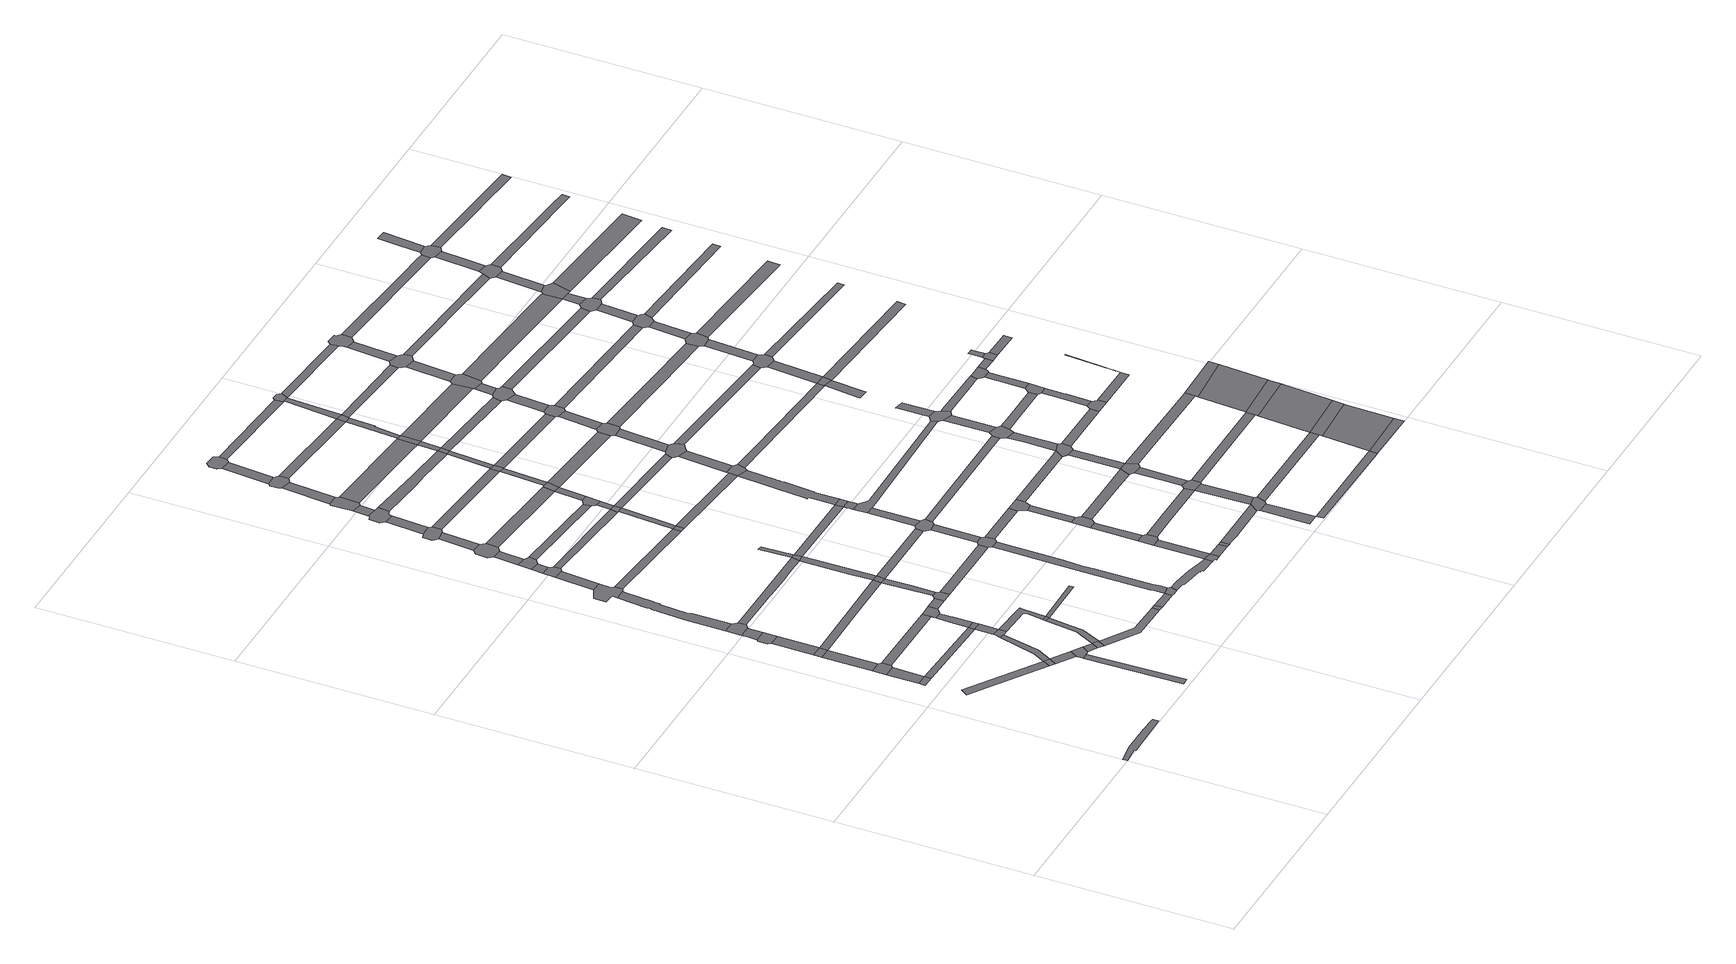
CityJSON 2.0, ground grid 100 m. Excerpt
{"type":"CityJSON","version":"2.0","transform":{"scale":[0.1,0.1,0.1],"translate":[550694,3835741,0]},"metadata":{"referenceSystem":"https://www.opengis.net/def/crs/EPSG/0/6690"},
"CityObjects":{
"road1":{"type":"Road","attributes":{"RoadStructureAttribute.sectionType":"1"},"geometry":[{"type":"MultiSurface","lod":"1","boundaries":[[[0,1,2,3,4,5,6,7,8,9]]]}]},
"road2":{"type":"Road","geometry":[{"type":"MultiSurface","lod":"1","boundaries":[[[10,11,12,13]]]}]},
"road3":{"type":"Road","attributes":{"RoadStructureAttribute.sectionType":"1"},"geometry":[{"type":"MultiSurface","lod":"1","boundaries":[[[14,10,13,15,16,17]]]}]},
"road4":{"type":"Road","geometry":[{"type":"MultiSurface","lod":"1","boundaries":[[[18,14,17,19,20,21]]]}]},
"road5":{"type":"Road","attributes":{"RoadStructureAttribute.sectionType":"1"},"geometry":[{"type":"MultiSurface","lod":"1","boundaries":[[[22,23,24,25,26,27,28,29]]]}]},
"road6":{"type":"Road","attributes":{"RoadStructureAttribute.sectionType":"1"},"geometry":[{"type":"MultiSurface","lod":"1","boundaries":[[[30,31,32,18,21,33,34]]]}]},
"road7":{"type":"Road","geometry":[{"type":"MultiSurface","lod":"1","boundaries":[[[35,30,34,36]]]}]},
"road8":{"type":"Road","attributes":{"RoadStructureAttribute.sectionType":"1"},"geometry":[{"type":"MultiSurface","lod":"1","boundaries":[[[37,35,36,38,39]]]}]},
"road9":{"type":"Road","geometry":[{"type":"MultiSurface","lod":"1","boundaries":[[[40,41,42,37,39,43]]]}]},
"road10":{"type":"Road","geometry":[{"type":"MultiSurface","lod":"1","boundaries":[[[29,28,44,45]]]}]},
"road11":{"type":"Road","attributes":{"RoadStructureAttribute.sectionType":"1"},"geometry":[{"type":"MultiSurface","lod":"1","boundaries":[[[46,47,48,49,50]]]}]},
"road12":{"type":"Road","attributes":{"RoadStructureAttribute.sectionType":"1"},"geometry":[{"type":"MultiSurface","lod":"1","boundaries":[[[13,12,51,52]]]}]},
"road13":{"type":"Road","attributes":{"RoadStructureAttribute.sectionType":"1"},"geometry":[{"type":"MultiSurface","lod":"1","boundaries":[[[53,54,40,43,55,56,57]]]}]},
"road14":{"type":"Road","attributes":{"RoadStructureAttribute.sectionType":"1"},"geometry":[{"type":"MultiSurface","lod":"1","boundaries":[[[58,45,44,59,60]]]}]},
"road15":{"type":"Road","geometry":[{"type":"MultiSurface","lod":"1","boundaries":[[[61,53,57,62,63,64]]]}]},
"road16":{"type":"Road","attributes":{"RoadStructureAttribute.sectionType":"1"},"geometry":[{"type":"MultiSurface","lod":"1","boundaries":[[[20,19,65,66,67]]]}]},
"road17":{"type":"Road","attributes":{"RoadStructureAttribute.sectionType":"1"},"geometry":[{"type":"MultiSurface","lod":"1","boundaries":[[[68,69,29,45,70,71]]]}]},
"road18":{"type":"Road","geometry":[{"type":"MultiSurface","lod":"1","boundaries":[[[60,59,72,48,47,73,74]]]}]},
"road19":{"type":"Road","attributes":{"RoadStructureAttribute.sectionType":"1"},"geometry":[{"type":"MultiSurface","lod":"1","boundaries":[[[75,76,74,73,77,78]]]}]},
"road20":{"type":"Road","attributes":{"RoadStructureAttribute.sectionType":"1"},"geometry":[{"type":"MultiSurface","lod":"1","boundaries":[[[79,80,81,82,83,84,85,86,87,88,89,90,91,92,93,94,95,96,97,98,99,61,64]]]}]},
"road21":{"type":"Road","geometry":[{"type":"MultiSurface","lod":"1","boundaries":[[[78,77,100,101,102]]]}]},
"road22":{"type":"Road","geometry":[{"type":"MultiSurface","lod":"1","boundaries":[[[103,104,68,71,105,106]]]}]},
"road23":{"type":"Road","attributes":{"RoadStructureAttribute.sectionType":"1"},"geometry":[{"type":"MultiSurface","lod":"1","boundaries":[[[51,107,103,106,108]]]}]},
"road24":{"type":"Road","geometry":[{"type":"MultiSurface","lod":"1","boundaries":[[[52,51,108,109]]]}]},
"road25":{"type":"Road","attributes":{"RoadStructureAttribute.sectionType":"1"},"geometry":[{"type":"MultiSurface","lod":"1","boundaries":[[[110,36,34,111,112]]]}]},
"road26":{"type":"Road","geometry":[{"type":"MultiSurface","lod":"1","boundaries":[[[113,114,115,116,117,118,91,90,119,120,121,122,123]]]}]},
"road27":{"type":"Road","attributes":{"RoadStructureAttribute.sectionType":"1"},"geometry":[{"type":"MultiSurface","lod":"1","boundaries":[[[124,125,78,102,126,127,128]]]}]},
"road28":{"type":"Road","attributes":{"RoadStructureAttribute.sectionType":"1"},"geometry":[{"type":"MultiSurface","lod":"1","boundaries":[[[129,130,52,109,131,132]]]}]},
"road29":{"type":"Road","attributes":{"RoadStructureAttribute.sectionType":"1"},"geometry":[{"type":"MultiSurface","lod":"1","boundaries":[[[133,134,135,106,105,136,137,138,139]]]}]},
"road30":{"type":"Road","geometry":[{"type":"MultiSurface","lod":"1","boundaries":[[[67,66,140,129,132,141,142,143]]]}]},
"road31":{"type":"Road","attributes":{"RoadStructureAttribute.sectionType":"1"},"geometry":[{"type":"MultiSurface","lod":"1","boundaries":[[[144,113,123,145]]]}]},
"road32":{"type":"Road","attributes":{"RoadStructureAttribute.sectionType":"1"},"geometry":[{"type":"MultiSurface","lod":"1","boundaries":[[[146,147,101,100,148,149,150,151,152]]]}]},
"road33":{"type":"Road","geometry":[{"type":"MultiSurface","lod":"1","boundaries":[[[138,124,128,139]]]}]},
"road34":{"type":"Road","attributes":{"RoadStructureAttribute.sectionType":"1"},"geometry":[{"type":"MultiSurface","lod":"1","boundaries":[[[153,154,155,63,62,156,157,158,159,160,161,162,163,164]]]}]},
"road35":{"type":"Road","geometry":[{"type":"MultiSurface","lod":"1","boundaries":[[[165,166,167,144,145,168,169,170]]]}]},
"road36":{"type":"Road","attributes":{"RoadStructureAttribute.sectionType":"1"},"geometry":[{"type":"MultiSurface","lod":"1","boundaries":[[[143,142,171,172]]]}]},
"road37":{"type":"Road","attributes":{"RoadStructureAttribute.sectionType":"1"},"geometry":[{"type":"MultiSurface","lod":"1","boundaries":[[[173,167,166,174]]]}]},
"road38":{"type":"Road","geometry":[{"type":"MultiSurface","lod":"1","boundaries":[[[175,173,174,176,177,178,179,180]]]}]},
"road39":{"type":"Road","geometry":[{"type":"MultiSurface","lod":"1","boundaries":[[[181,172,171,182,183,184,185]]]}]},
"road40":{"type":"Road","attributes":{"RoadStructureAttribute.sectionType":"1"},"geometry":[{"type":"MultiSurface","lod":"1","boundaries":[[[186,187,175,180,188]]]}]},
"road41":{"type":"Road","attributes":{"RoadStructureAttribute.sectionType":"1"},"geometry":[{"type":"MultiSurface","lod":"1","boundaries":[[[189,190,191,139,128]]]}]},
"road42":{"type":"Road","attributes":{"RoadStructureAttribute.sectionType":"1"},"geometry":[{"type":"MultiSurface","lod":"1","boundaries":[[[112,192,193,181,185,194,195]]]}]},
"road43":{"type":"Road","geometry":[{"type":"MultiSurface","lod":"1","boundaries":[[[152,151,196,197]]]}]},
"road44":{"type":"Road","geometry":[{"type":"MultiSurface","lod":"1","boundaries":[[[198,199,200,186,188,201,202,203]]]}]},
"road45":{"type":"Road"},
"road46":{"type":"Road","geometry":[{"type":"MultiSurface","lod":"1","boundaries":[[[110,112,195,204]]]}]},
"road47":{"type":"Road","attributes":{"RoadStructureAttribute.sectionType":"1"},"geometry":[{"type":"MultiSurface","lod":"1","boundaries":[[[205,120,119,206,207]]]}]},
"road48":{"type":"Road","attributes":{"RoadStructureAttribute.sectionType":"1"},"geometry":[{"type":"MultiSurface","lod":"1","boundaries":[[[208,209,198,203]]]}]},
"road49":{"type":"Road","attributes":{"RoadStructureAttribute.sectionType":"1"},"geometry":[{"type":"MultiSurface","lod":"1","boundaries":[[[197,196,210,211]]]}]},
"road50":{"type":"Road","attributes":{"RoadStructureAttribute.sectionType":"1"},"geometry":[{"type":"MultiSurface","lod":"1","boundaries":[[[212,163,213,214,215,110,204]]]}]},
"road51":{"type":"Road","geometry":[{"type":"MultiSurface","lod":"1","boundaries":[[[216,217,218,219,209,208,220,221]]]}]},
"road52":{"type":"Road","geometry":[{"type":"MultiSurface","lod":"1","boundaries":[[[222,223,224,211,210,225,226,227]]]}]},
"road53":{"type":"Road","attributes":{"RoadStructureAttribute.sectionType":"1"},"geometry":[{"type":"MultiSurface","lod":"1","boundaries":[[[228,229,217,216,230]]]}]},
"road54":{"type":"Road","geometry":[{"type":"MultiSurface","lod":"1","boundaries":[[[164,163,212,231]]]}]},
"road55":{"type":"Road","attributes":{"RoadStructureAttribute.sectionType":"1"},"geometry":[{"type":"MultiSurface","lod":"1","boundaries":[[[170,169,232,233,234,235]]]}]},
"road56":{"type":"Road","attributes":{"RoadStructureAttribute.sectionType":"1"},"geometry":[{"type":"MultiSurface","lod":"1","boundaries":[[[236,183,182,237,238]]]}]},
"road57":{"type":"Road","geometry":[{"type":"MultiSurface","lod":"1","boundaries":[[[239,240,241,242,164,231]]]}]},
"road58":{"type":"Road","attributes":{"RoadStructureAttribute.sectionType":"1"},"geometry":[{"type":"MultiSurface","lod":"1","boundaries":[[[178,177,243,244]]]}]},
"road59":{"type":"Road","geometry":[{"type":"MultiSurface","lod":"1","boundaries":[[[245,246,247,248,228,230,249,250,251,252,253]]]}]},
"road60":{"type":"Road","attributes":{"RoadStructureAttribute.sectionType":"1"},"geometry":[{"type":"MultiSurface","lod":"1","boundaries":[[[254,245,253,255]]]}]},
"road61":{"type":"Road","attributes":{"RoadStructureAttribute.sectionType":"1"},"geometry":[{"type":"MultiSurface","lod":"1","boundaries":[[[204,195,256,257,258]]]}]},
"road62":{"type":"Road","attributes":{"RoadStructureAttribute.sectionType":"1"},"geometry":[{"type":"MultiSurface","lod":"1","boundaries":[[[259,260,261,262,263,224,223,264,265,266,267,268,269]]]}]},
"road63":{"type":"Road","geometry":[{"type":"MultiSurface","lod":"1","boundaries":[[[270,271,272,273,254,255,274,275,276,277,278,279]]]}]},
"road64":{"type":"Road","attributes":{"RoadStructureAttribute.sectionType":"1"},"geometry":[{"type":"MultiSurface","lod":"1","boundaries":[[[280,281,282,283,284,227,226,285,286,287,288,289,290,291,292,293,294]]]}]},
"road65":{"type":"Road","attributes":{"RoadStructureAttribute.sectionType":"1"},"geometry":[{"type":"MultiSurface","lod":"1","boundaries":[[[202,201,295,296]]]}]},
"road66":{"type":"Road","geometry":[{"type":"MultiSurface","lod":"1","boundaries":[[[207,206,297,298]]]}]},
"road67":{"type":"Road","attributes":{"RoadStructureAttribute.sectionType":"1"},"geometry":[{"type":"MultiSurface","lod":"1","boundaries":[[[299,270,279,300]]]}]},
"road68":{"type":"Road","attributes":{"RoadStructureAttribute.sectionType":"1"},"geometry":[{"type":"MultiSurface","lod":"1","boundaries":[[[301,207,298,302]]]}]},
"road69":{"type":"Road","attributes":{"RoadStructureAttribute.sectionType":"1"},"geometry":[{"type":"MultiSurface","lod":"1","boundaries":[[[303,231,212,304,305,306]]]}]},
"road70":{"type":"Road","attributes":{"RoadStructureAttribute.sectionType":"1"},"geometry":[{"type":"MultiSurface","lod":"1","boundaries":[[[221,220,307,308]]]}]},
"road71":{"type":"Road","geometry":[{"type":"MultiSurface","lod":"1","boundaries":[[[309,310,311,312,313,314,299,300,315,316]]]}]},
"road72":{"type":"Road","geometry":[{"type":"MultiSurface","lod":"1","boundaries":[[[317,238,237,259,269,318,319,320]]]}]},
"road73":{"type":"Road","geometry":[{"type":"MultiSurface","lod":"1","boundaries":[[[235,234,321,301,302,322]]]}]},
"road74":{"type":"Road","geometry":[{"type":"MultiSurface","lod":"1","boundaries":[[[294,293,323,324,325,326]]]}]},
"road75":{"type":"Road","attributes":{"RoadStructureAttribute.sectionType":"1"},"geometry":[{"type":"MultiSurface","lod":"1","boundaries":[[[327,235,322,328]]]}]},
"road76":{"type":"Road","attributes":{"RoadStructureAttribute.sectionType":"1"},"geometry":[{"type":"MultiSurface","lod":"1","boundaries":[[[329,330,317,320]]]}]},
"road77":{"type":"Road","geometry":[{"type":"MultiSurface","lod":"1","boundaries":[[[331,332,333,244,243,334,335,327,328,336]]]}]},
"road78":{"type":"Road","attributes":{"RoadStructureAttribute.sectionType":"1"},"geometry":[{"type":"MultiSurface","lod":"1","boundaries":[[[337,338,310,309,339,340]]]}]},
"road79":{"type":"Road","attributes":{"RoadStructureAttribute.sectionType":"1"},"geometry":[{"type":"MultiSurface","lod":"1","boundaries":[[[341,294,326,342]]]}]},
"road80":{"type":"Road","geometry":[{"type":"MultiSurface","lod":"1","boundaries":[[[343,258,257,330,329,344,345,346,347]]]}]},
"road81":{"type":"Road","attributes":{"RoadStructureAttribute.sectionType":"1"},"geometry":[{"type":"MultiSurface","lod":"1","boundaries":[[[348,326,325,349,350,351]]]}]},
"road82":{"type":"Road","attributes":{"RoadStructureAttribute.sectionType":"1"},"geometry":[{"type":"MultiSurface","lod":"1","boundaries":[[[352,353,252,251,354,355,356,357,358]]]}]},
"road83":{"type":"Road","attributes":{"RoadStructureAttribute.sectionType":"1"},"geometry":[{"type":"MultiSurface","lod":"1","boundaries":[[[295,331,336,359]]]}]},
"road84":{"type":"Road","geometry":[{"type":"MultiSurface","lod":"1","boundaries":[[[360,361,362,363,364,365,337,340,366,367,368]]]}]},
"road85":{"type":"Road","geometry":[{"type":"MultiSurface","lod":"1","boundaries":[[[369,341,342,370,371,372]]]}]},
"road86":{"type":"Road","attributes":{"RoadStructureAttribute.sectionType":"1"},"geometry":[{"type":"MultiSurface","lod":"1","boundaries":[[[373,343,347,374,375]]]}]},
"road87":{"type":"Road","attributes":{"RoadStructureAttribute.sectionType":"1"},"geometry":[{"type":"MultiSurface","lod":"1","boundaries":[[[376,377,298,297,378,379,380]]]}]},
"road88":{"type":"Road","geometry":[{"type":"MultiSurface","lod":"1","boundaries":[[[351,350,381,382]]]}]},
"road89":{"type":"Road","geometry":[{"type":"MultiSurface","lod":"1","boundaries":[[[296,295,359,383,384]]]}]},
"road90":{"type":"Road","attributes":{"RoadStructureAttribute.sectionType":"1"},"geometry":[{"type":"MultiSurface","lod":"1","boundaries":[[[319,318,385,386]]]}]},
"road91":{"type":"Road","attributes":{"RoadStructureAttribute.sectionType":"1"},"geometry":[{"type":"MultiSurface","lod":"1","boundaries":[[[387,276,275,388,389,390,391]]]}]},
"road92":{"type":"Road","attributes":{"RoadStructureAttribute.sectionType":"1"},"geometry":[{"type":"MultiSurface","lod":"1","boundaries":[[[392,393,369,372,394,395]]]}]},
"road93":{"type":"Road","geometry":[{"type":"MultiSurface","lod":"1","boundaries":[[[305,396,397,398,399,400,401]]]}]},
"road94":{"type":"Road","attributes":{"RoadStructureAttribute.sectionType":"1"},"geometry":[{"type":"MultiSurface","lod":"1","boundaries":[[[402,384,383,403]]]}]},
"road95":{"type":"Road","geometry":[{"type":"MultiSurface","lod":"1","boundaries":[[[306,305,401,404]]]}]},
"road96":{"type":"Road","geometry":[{"type":"MultiSurface","lod":"1","boundaries":[[[405,392,395,406,407,408]]]}]},
"road97":{"type":"Road","attributes":{"RoadStructureAttribute.sectionType":"1"},"geometry":[{"type":"MultiSurface","lod":"1","boundaries":[[[409,322,302,410,411]]]}]},
"road98":{"type":"Road","geometry":[{"type":"MultiSurface","lod":"1","boundaries":[[[308,307,402,403,412,413,414,415]]]}]},
"road99":{"type":"Road","attributes":{"RoadStructureAttribute.sectionType":"1"},"geometry":[{"type":"MultiSurface","lod":"1","boundaries":[[[416,417,418,419,405,408]]]}]},
"road100":{"type":"Road","attributes":{"RoadStructureAttribute.sectionType":"1"},"geometry":[{"type":"MultiSurface","lod":"1","boundaries":[[[316,315,420,421]]]}]},
"road101":{"type":"Road","attributes":{"RoadStructureAttribute.sectionType":"1"},"geometry":[{"type":"MultiSurface","lod":"1","boundaries":[[[379,422,423,424,425,426,427,428,429,430,431,432,306,404,433,434,435,436,437,438,439,440,441,442]]]}]},
"road102":{"type":"Road","geometry":[{"type":"MultiSurface","lod":"1","boundaries":[[[386,385,418,417,443,444]]]}]},
"road103":{"type":"Road","attributes":{"RoadStructureAttribute.sectionType":"1"},"geometry":[{"type":"MultiSurface","lod":"1","boundaries":[[[357,415,414,445]]]}]},
"road104":{"type":"Road","attributes":{"RoadStructureAttribute.sectionType":"1"},"geometry":[{"type":"MultiSurface","lod":"1","boundaries":[[[446,447,382,381,448,449,450,451,452]]]}]},
"road105":{"type":"Road","geometry":[{"type":"MultiSurface","lod":"1","boundaries":[[[358,357,445,453,454]]]}]},
"road106":{"type":"Road","attributes":{"RoadStructureAttribute.sectionType":"1"},"geometry":[{"type":"MultiSurface","lod":"1","boundaries":[[[455,371,370,456,457,458]]]}]},
"road107":{"type":"Road","attributes":{"RoadStructureAttribute.sectionType":"1"},"geometry":[{"type":"MultiSurface","lod":"1","boundaries":[[[383,359,459,460,461,462]]]}]},
"road108":{"type":"Road","attributes":{"RoadStructureAttribute.sectionType":"1"},"geometry":[{"type":"MultiSurface","lod":"1","boundaries":[[[390,358,454,463]]]}]},
"road109":{"type":"Road","attributes":{"RoadStructureAttribute.sectionType":"1"},"geometry":[{"type":"MultiSurface","lod":"1","boundaries":[[[367,366,464,465]]]}]},
"road110":{"type":"Road","geometry":[{"type":"MultiSurface","lod":"1","boundaries":[[[466,380,379,442,467,468,469]]]}]},
"road111":{"type":"Road","geometry":[{"type":"MultiSurface","lod":"1","boundaries":[[[391,390,463,470,471,472]]]}]},
"road112":{"type":"Road","attributes":{"RoadStructureAttribute.sectionType":"1"},"geometry":[{"type":"MultiSurface","lod":"1","boundaries":[[[473,474,475,476]]]}]},
"road113":{"type":"Road","attributes":{"RoadStructureAttribute.sectionType":"1"},"geometry":[{"type":"MultiSurface","lod":"1","boundaries":[[[477,466,469,478]]]}]},
"road114":{"type":"Road","attributes":{"RoadStructureAttribute.sectionType":"1"},"geometry":[{"type":"MultiSurface","lod":"1","boundaries":[[[479,480,407,406,481,482,483,484]]]}]},
"road115":{"type":"Road","geometry":[{"type":"MultiSurface","lod":"1","boundaries":[[[485,452,451,473,476,486,487]]]}]},
"road116":{"type":"Road","attributes":{"RoadStructureAttribute.sectionType":"1"},"geometry":[{"type":"MultiSurface","lod":"1","boundaries":[[[488,345,344,489,490,491,492,493]]]}]},
"road117":{"type":"Road","attributes":{"RoadStructureAttribute.sectionType":"1"},"geometry":[{"type":"MultiSurface","lod":"1","boundaries":[[[413,412,494,495]]]}]},
"road118":{"type":"Road","attributes":{"RoadStructureAttribute.sectionType":"1"},"geometry":[{"type":"MultiSurface","lod":"1","boundaries":[[[496,497,498,499,472,471]]]}]},
"road119":{"type":"Road","geometry":[{"type":"MultiSurface","lod":"1","boundaries":[[[500,501,411,410,477,478,502,503,504,505]]]}]},
"road120":{"type":"Road","attributes":{"RoadStructureAttribute.sectionType":"1"},"geometry":[{"type":"MultiSurface","lod":"1","boundaries":[[[457,452,485,506]]]}]},
"road121":{"type":"Road","attributes":{"RoadStructureAttribute.sectionType":"1"},"geometry":[{"type":"MultiSurface","lod":"1","boundaries":[[[398,373,375,507,508,509,510,511,512,513,399]]]}]},
"road122":{"type":"Road","geometry":[{"type":"MultiSurface","lod":"1","boundaries":[[[421,420,499,498,514,515,516]]]}]},
"road123":{"type":"Road","attributes":{"RoadStructureAttribute.sectionType":"1"},"geometry":[{"type":"MultiSurface","lod":"1","boundaries":[[[517,518,519,444,443,520,521,522]]]}]},
"road124":{"type":"Road","attributes":{"RoadStructureAttribute.sectionType":"1"},"geometry":[{"type":"MultiSurface","lod":"1","boundaries":[[[523,524,525,501,500]]]}]},
"road125":{"type":"Road","attributes":{"RoadStructureAttribute.sectionType":"1"},"geometry":[{"type":"MultiSurface","lod":"1","boundaries":[[[454,453,526,527]]]}]},
"road126":{"type":"Road","geometry":[{"type":"MultiSurface","lod":"1","boundaries":[[[528,458,457,506,529,530,531]]]}]},
"road127":{"type":"Road","attributes":{"RoadStructureAttribute.sectionType":"1"},"geometry":[{"type":"MultiSurface","lod":"1","boundaries":[[[532,533,421,516,534,535]]]}]},
"road128":{"type":"Road","attributes":{"RoadStructureAttribute.sectionType":"1"},"geometry":[{"type":"MultiSurface","lod":"1","boundaries":[[[536,537,528,531,538,539]]]}]},
"road129":{"type":"Road","geometry":[{"type":"MultiSurface","lod":"1","boundaries":[[[540,461,460,524,523,541,542,543]]]}]},
"road130":{"type":"Road","attributes":{"RoadStructureAttribute.sectionType":"1"},"geometry":[{"type":"MultiSurface","lod":"1","boundaries":[[[544,470,463,545,546,547]]]}]},
"road131":{"type":"Road","geometry":[{"type":"MultiSurface","lod":"1","boundaries":[[[548,549,465,464,532,535,550,551,552]]]}]},
"road132":{"type":"Road","geometry":[{"type":"MultiSurface","lod":"1","boundaries":[[[553,484,483,554,536,539,555]]]}]},
"road133":{"type":"Road","attributes":{"RoadStructureAttribute.sectionType":"1"},"geometry":[{"type":"MultiSurface","lod":"1","boundaries":[[[556,540,543,557]]]}]},
"road134":{"type":"Road","attributes":{"RoadStructureAttribute.sectionType":"1"},"geometry":[{"type":"MultiSurface","lod":"1","boundaries":[[[558,559,560,561,562,563,564]]]}]},
"road135":{"type":"Road","attributes":{"RoadStructureAttribute.sectionType":"1"},"geometry":[{"type":"MultiSurface","lod":"1","boundaries":[[[565,484,553,566]]]}]},
"road136":{"type":"Road","geometry":[{"type":"MultiSurface","lod":"1","boundaries":[[[567,521,565]]]}]},
"road137":{"type":"Road","geometry":[{"type":"MultiSurface","lod":"1","boundaries":[[[568,569,495,494,556,557,570,571,572]]]}]},
"road138":{"type":"Road","geometry":[{"type":"MultiSurface","lod":"1","boundaries":[[[573,522,521,565,566,574,575]]]}]},
"road139":{"type":"Road","attributes":{"RoadStructureAttribute.sectionType":"1"},"geometry":[{"type":"MultiSurface","lod":"1","boundaries":[[[576,577,515,514,578,579,580,581]]]}]},
"road140":{"type":"Road","attributes":{"RoadStructureAttribute.sectionType":"1"},"geometry":[{"type":"MultiSurface","lod":"1","boundaries":[[[582,583,468,467,584,585,586,587]]]}]},
"road141":{"type":"Road","attributes":{"RoadStructureAttribute.sectionType":"1"},"geometry":[{"type":"MultiSurface","lod":"1","boundaries":[[[588,568,572,589]]]}]},
"road142":{"type":"Road","attributes":{"RoadStructureAttribute.sectionType":"1"},"geometry":[{"type":"MultiSurface","lod":"1","boundaries":[[[590,487,486,591,592]]]}]},
"road143":{"type":"Road","attributes":{"RoadStructureAttribute.sectionType":"1"},"geometry":[{"type":"MultiSurface","lod":"1","boundaries":[[[593,594,522,573,595,596,597]]]}]},
"road144":{"type":"Road","geometry":[{"type":"MultiSurface","lod":"1","boundaries":[[[598,599,600,527,526,601,588,589,602,603]]]}]},
"road145":{"type":"Road","attributes":{"RoadStructureAttribute.sectionType":"1"},"geometry":[{"type":"MultiSurface","lod":"1","boundaries":[[[604,600,599,605]]]}]},
"road146":{"type":"Road","geometry":[{"type":"MultiSurface","lod":"1","boundaries":[[[606,607,493,492,608,593,597,609,610,611]]]}]},
"road147":{"type":"Road","attributes":{"RoadStructureAttribute.sectionType":"1"},"geometry":[{"type":"MultiSurface","lod":"1","boundaries":[[[505,504,612,613]]]}]},
"road148":{"type":"Road","attributes":{"RoadStructureAttribute.sectionType":"1"},"geometry":[{"type":"MultiSurface","lod":"1","boundaries":[[[614,615,550,535,616,617,618,619]]]}]},
"road149":{"type":"Road","attributes":{"RoadStructureAttribute.sectionType":"1"},"geometry":[{"type":"MultiSurface","lod":"1","boundaries":[[[530,529,620,621]]]}]},
"road150":{"type":"Road","geometry":[{"type":"MultiSurface","lod":"1","boundaries":[[[622,623,547,546,604,605,624,625,626,627,628]]]}]},
"road151":{"type":"Road","attributes":{"RoadStructureAttribute.sectionType":"1"},"geometry":[{"type":"MultiSurface","lod":"1","boundaries":[[[629,606,611,630]]]}]},
"road152":{"type":"Road","geometry":[{"type":"MultiSurface","lod":"1","boundaries":[[[631,632,633,510,509,634,635,636,629,630,637,638,639,640]]]}]},
"road153":{"type":"Road","attributes":{"RoadStructureAttribute.sectionType":"1"},"geometry":[{"type":"MultiSurface","lod":"1","boundaries":[[[575,574,641,642,643]]]}]},
"road154":{"type":"Road","attributes":{"RoadStructureAttribute.sectionType":"1"},"geometry":[{"type":"MultiSurface","lod":"1","boundaries":[[[644,622,628,645]]]}]},
"road155":{"type":"Road","attributes":{"RoadStructureAttribute.sectionType":"1"},"geometry":[{"type":"MultiSurface","lod":"1","boundaries":[[[646,647,648,649,650,631,640]]]}]},
"road156":{"type":"Road","attributes":{"RoadStructureAttribute.sectionType":"1"},"geometry":[{"type":"MultiSurface","lod":"1","boundaries":[[[651,553,555,652,653]]]}]},
"road157":{"type":"Road","attributes":{"RoadStructureAttribute.sectionType":"1"},"geometry":[{"type":"MultiSurface","lod":"1","boundaries":[[[654,542,541,655,656,657]]]}]},
"road158":{"type":"Road","geometry":[{"type":"MultiSurface","lod":"1","boundaries":[[[658,581,580,644,645,659,660,661,662,663,664]]]}]},
"road159":{"type":"Road","attributes":{"RoadStructureAttribute.sectionType":"1"},"geometry":[{"type":"MultiSurface","lod":"1","boundaries":[[[665,610,609,666,667,668]]]}]},
"road160":{"type":"Road","attributes":{"RoadStructureAttribute.sectionType":"1"},"geometry":[{"type":"MultiSurface","lod":"1","boundaries":[[[669,658,664,670]]]}]},
"road161":{"type":"Road","geometry":[{"type":"MultiSurface","lod":"1","boundaries":[[[671,564,563,672,673]]]}]},
"road162":{"type":"Road","attributes":{"RoadStructureAttribute.sectionType":"1"},"geometry":[{"type":"MultiSurface","lod":"1","boundaries":[[[674,675,676,677,678,679,680,681]]]}]},
"road163":{"type":"Road","attributes":{"RoadStructureAttribute.sectionType":"1"},"geometry":[{"type":"MultiSurface","lod":"1","boundaries":[[[571,570,682,683]]]}]},
"road164":{"type":"Road","attributes":{"RoadStructureAttribute.sectionType":"1"},"geometry":[{"type":"MultiSurface","lod":"1","boundaries":[[[684,685,686,639,638,687,688,689,690,691]]]}]},
"road165":{"type":"Road","attributes":{"function":"2","RoadStructureAttribute.sectionType":"1"},"geometry":[{"type":"MultiSurface","lod":"1","boundaries":[[[692,693,564,671]]]}]},
"road166":{"type":"Road","geometry":[{"type":"MultiSurface","lod":"1","boundaries":[[[694,643,642,695,696,697,698]]]}]},
"road167":{"type":"Road","geometry":[{"type":"MultiSurface","lod":"1","boundaries":[[[699,700,619,618,701,702,669,670,703,704,705,706]]]}]},
"road168":{"type":"Road","geometry":[{"type":"MultiSurface","lod":"1","boundaries":[[[587,586,674,681,707]]]}]},
"road169":{"type":"Road","attributes":{"RoadStructureAttribute.sectionType":"1"},"geometry":[{"type":"MultiSurface","lod":"1","boundaries":[[[708,709,694,698,710,711,712]]]}]},
"road170":{"type":"Road","geometry":[{"type":"MultiSurface","lod":"1","boundaries":[[[713,592,591,693,692,714,715]]]}]},
"road171":{"type":"Road","attributes":{"RoadStructureAttribute.sectionType":"1"},"geometry":[{"type":"MultiSurface","lod":"1","boundaries":[[[716,587,707,717]]]}]},
"road172":{"type":"Road","attributes":{"RoadStructureAttribute.sectionType":"1"},"geometry":[{"type":"MultiSurface","lod":"1","boundaries":[[[603,602,718,719]]]}]},
"road173":{"type":"Road","geometry":[{"type":"MultiSurface","lod":"1","boundaries":[[[720,668,667,708,712,721]]]}]},
"road174":{"type":"Road","attributes":{"function":"2","RoadStructureAttribute.sectionType":"1"},"geometry":[{"type":"MultiSurface","lod":"1","boundaries":[[[722,723,724,592,713]]]}]},
"road175":{"type":"Road","geometry":[{"type":"MultiSurface","lod":"1","boundaries":[[[725,726,613,612,716,717,727,728,729,730,731]]]}]},
"road176":{"type":"Road","attributes":{"RoadStructureAttribute.sectionType":"1"},"geometry":[{"type":"MultiSurface","lod":"1","boundaries":[[[732,733,734,735,720,721,736,737,738,739,740]]]}]},
"road177":{"type":"Road","attributes":{"RoadStructureAttribute.sectionType":"1"},"geometry":[{"type":"MultiSurface","lod":"1","boundaries":[[[741,742,626,625,743,744,745,746]]]}]},
"road178":{"type":"Road","attributes":{"RoadStructureAttribute.sectionType":"1"},"geometry":[{"type":"MultiSurface","lod":"1","boundaries":[[[696,695,747,748]]]}]},
"road179":{"type":"Road","geometry":[{"type":"MultiSurface","lod":"1","boundaries":[[[749,750,621,620,751,724,723,752,753]]]}]},
"road180":{"type":"Road","geometry":[{"type":"MultiSurface","lod":"1","boundaries":[[[754,755,691,690,756,757,758,732,740,759,760,761]]]}]},
"road181":{"type":"Road","attributes":{"RoadStructureAttribute.sectionType":"1"},"geometry":[{"type":"MultiSurface","lod":"1","boundaries":[[[762,763,725,731]]]}]},
"road182":{"type":"Road","attributes":{"function":"2","RoadStructureAttribute.sectionType":"1"},"geometry":[{"type":"MultiSurface","lod":"1","boundaries":[[[764,765,750,749]]]}]},
"road183":{"type":"Road","geometry":[{"type":"MultiSurface","lod":"1","boundaries":[[[766,657,656,763,762,767,768,769]]]}]},
"road184":{"type":"Road","attributes":{"RoadStructureAttribute.sectionType":"1"},"geometry":[{"type":"MultiSurface","lod":"1","boundaries":[[[761,760,770,771,772]]]}]},
"road185":{"type":"Road","attributes":{"RoadStructureAttribute.sectionType":"1"},"geometry":[{"type":"MultiSurface","lod":"1","boundaries":[[[773,774,661,660,775,776,777,778]]]}]},
"road186":{"type":"Road","geometry":[{"type":"MultiSurface","lod":"1","boundaries":[[[779,780,653,652,765,764,781]]]}]},
"road187":{"type":"Road","attributes":{"RoadStructureAttribute.sectionType":"1"},"geometry":[{"type":"MultiSurface","lod":"1","boundaries":[[[782,766,769,783]]]}]},
"road188":{"type":"Road","geometry":[{"type":"MultiSurface","lod":"1","boundaries":[[[784,785,786,787,772,771,788,789,790,791]]]}]},
"road189":{"type":"Road","geometry":[{"type":"MultiSurface","lod":"1","boundaries":[[[792,793,794]]]}]},
"road190":{"type":"Road","geometry":[{"type":"MultiSurface","lod":"1","boundaries":[[[795,796,797,798,799,786,785]]]}]},
"road191":{"type":"Road","attributes":{"RoadStructureAttribute.sectionType":"1"},"geometry":[{"type":"MultiSurface","lod":"1","boundaries":[[[707,681,800,801]]]}]},
"road192":{"type":"Road","geometry":[{"type":"MultiSurface","lod":"1","boundaries":[[[802,803,683,682,782,783,804,805]]]}]},
"road193":{"type":"Road"},
"road194":{"type":"Road","attributes":{"RoadStructureAttribute.sectionType":"1"},"geometry":[{"type":"MultiSurface","lod":"1","boundaries":[[[806,807,808,809,704,703,810,811]]]}]},
"road195":{"type":"Road","attributes":{"RoadStructureAttribute.sectionType":"1"},"geometry":[{"type":"MultiSurface","lod":"1","boundaries":[[[812,813,791,790,814,815]]]}]},
"road196":{"type":"Road","attributes":{"RoadStructureAttribute.sectionType":"1"},"geometry":[{"type":"MultiSurface","lod":"1","boundaries":[[[816,817,803,802]]]}]},
"road197":{"type":"Road","geometry":[{"type":"MultiSurface","lod":"1","boundaries":[[[818,719,718,817,816,819,820,821]]]}]},
"road198":{"type":"Road","attributes":{"RoadStructureAttribute.sectionType":"1"},"geometry":[{"type":"MultiSurface","lod":"1","boundaries":[[[729,728,822,823]]]}]},
"road199":{"type":"Road","attributes":{"RoadStructureAttribute.sectionType":"1"},"geometry":[{"type":"MultiSurface","lod":"1","boundaries":[[[824,818,821,825]]]}]},
"road200":{"type":"Road","geometry":[{"type":"MultiSurface","lod":"1","boundaries":[[[826,827,828,829,746,745,824,825,830,831,832]]]}]},
"road201":{"type":"Road","attributes":{"RoadStructureAttribute.sectionType":"1"},"geometry":[{"type":"MultiSurface","lod":"1","boundaries":[[[833,828,827,834]]]}]},
"road202":{"type":"Road","attributes":{"RoadStructureAttribute.sectionType":"1"},"geometry":[{"type":"MultiSurface","lod":"1","boundaries":[[[768,767,835,836,837]]]}]},
"road203":{"type":"Road","geometry":[{"type":"MultiSurface","lod":"1","boundaries":[[[838,778,777,833,834,839,840,841,842]]]}]},
"road204":{"type":"Road","attributes":{"RoadStructureAttribute.sectionType":"1"},"geometry":[{"type":"MultiSurface","lod":"1","boundaries":[[[805,804,843,844]]]}]},
"road205":{"type":"Road","attributes":{"RoadStructureAttribute.sectionType":"1"},"geometry":[{"type":"MultiSurface","lod":"1","boundaries":[[[845,838,842,846,847]]]}]},
"road206":{"type":"Road","geometry":[{"type":"MultiSurface","lod":"1","boundaries":[[[848,849,811,810,845,847,850,851]]]}]},
"road207":{"type":"Road","attributes":{"RoadStructureAttribute.sectionType":"1"},"geometry":[{"type":"MultiSurface","lod":"1","boundaries":[[[820,819,852,853]]]}]},
"road208":{"type":"Road","attributes":{"RoadStructureAttribute.sectionType":"1"},"geometry":[{"type":"MultiSurface","lod":"1","boundaries":[[[854,855,849,848,856]]]}]},
"road209":{"type":"Road","attributes":{"RoadStructureAttribute.sectionType":"1"},"geometry":[{"type":"MultiSurface","lod":"1","boundaries":[[[832,831,857,858]]]}]},
"road210":{"type":"Road","attributes":{"RoadStructureAttribute.sectionType":"1"},"geometry":[{"type":"MultiSurface","lod":"1","boundaries":[[[859,860,840,839,861,862,863]]]}]},
"road211":{"type":"Road","attributes":{"RoadStructureAttribute.sectionType":"1"},"geometry":[{"type":"MultiSurface","lod":"1","boundaries":[[[851,850,864,865,866,867]]]}]}
},
"vertices":[
[315,39,0],[263,39,0],[262,41,0],[102,41,0],[5,25,0],[8,1,0],[96,10,0],[97,1,0],[350,6,0],[349,36,0],
[157,1116,0],[157,1084,0],[217,1083,0],[218,1116,0],
[158,1278,0],[218,1120,0],[219,1139,0],[220,1277,0],
[158,1349,0],[233,1290,0],[232,1337,0],[220,1349,0],
[554,680,0],[193,920,0],[168,883,0],[261,821,0],[262,820,0],[438,703,0],[532,641,0],[557,678,0],
[159,1602,0],[158,1402,0],[158,1365,0],[220,1593,0],[220,1601,0],
[159,1644,0],[221,1644,0],
[160,1855,0],[222,1658,0],[223,1855,0],
[160,1926,0],[148,1916,0],[148,1869,0],[223,1926,0],
[560,623,0],[585,662,0],
[689,525,0],[690,525,0],[654,525,0],[664,29,0],[701,30,0],
[653,1069,0],[655,1099,0],
[161,2004,0],[161,1973,0],[223,1974,0],[223,2001,0],[223,2004,0],
[585,661,0],[654,561,0],[679,601,0],
[161,2085,0],[247,2024,0],[244,2063,0],[223,2085,0],
[649,1290,0],[659,1290,0],[659,1336,0],
[644,938,0],[590,741,0],[625,739,0],[669,932,0],
[654,529,0],[709,529,0],[733,567,0],
[774,540,0],[765,547,0],[753,502,0],[776,539,0],
[224,2284,0],[219,2290,0],[216,2296,0],[215,2301,0],[224,2444,0],[228,2445,0],[230,2460,0],[230,2466,0],[231,2472,0],[232,2483,0],[244,2629,0],[245,2641,0],[192,2640,0],[177,2487,0],[176,2471,0],[175,2464,0],[175,2463,0],[165,2297,0],[165,2295,0],[165,2291,0],[161,2289,0],
[783,483,0],[805,519,0],[806,521,0],
[654,974,0],[653,970,0],[697,930,0],[699,970,0],
[653,1064,0],[698,1069,0],
[698,1099,0],
[809,1650,0],[538,1605,0],[804,1607,0],
[202,2766,0],[142,2738,0],[140,2673,0],[173,2671,0],[181,2670,0],[194,2669,0],[264,2650,0],[263,2689,0],[261,2689,0],[250,2705,0],[255,2762,0],
[851,804,0],[829,640,0],[856,625,0],[861,683,0],[875,801,0],
[659,1265,0],[657,1191,0],[697,1191,0],[697,1264,0],
[890,942,0],[891,956,0],[882,956,0],[857,923,0],[864,900,0],[854,824,0],[882,821,0],
[659,1277,0],[698,1265,0],[728,1290,0],[728,1336,0],
[218,2962,0],[272,2959,0],
[974,417,0],[971,417,0],[951,377,0],[961,377,0],[970,377,0],[1146,374,0],[1148,412,0],
[805,2060,0],[440,2061,0],[245,2062,0],[440,2021,0],[505,2020,0],[507,2020,0],[630,2018,0],[702,2019,0],[755,2017,0],[805,2017,0],[807,2017,0],[814,2060,0],
[289,3009,0],[277,3028,0],[224,3027,0],[292,2971,0],[292,2972,0],[290,3007,0],
[796,1290,0],[797,1336,0],
[229,3087,0],[281,3083,0],
[235,3158,0],[306,3101,0],[307,3102,0],[313,3139,0],[309,3140,0],[287,3153,0],
[812,1355,0],[853,1289,0],[853,1335,0],[845,1346,0],[842,1350,0],
[245,3284,0],[239,3205,0],[298,3281,0],
[1145,805,0],[1145,814,0],[1144,827,0],
[804,1606,0],[808,1475,0],[843,1475,0],[841,1605,0],
[1172,372,0],[1168,411,0],
[253,3390,0],[233,3371,0],[227,3306,0],[322,3299,0],[328,3362,0],[307,3385,0],
[846,1650,0],
[791,2642,0],[790,2602,0],[792,2643,0],
[324,3580,0],[268,3570,0],
[1273,370,0],[1274,406,0],
[842,2020,0],[806,1895,0],[806,1887,0],[808,1754,0],
[332,3653,0],[275,3650,0],[249,3642,0],[244,3594,0],[344,3591,0],[344,3639,0],
[1327,406,0],[1319,414,0],[1273,408,0],[1290,370,0],[1318,369,0],[1330,403,0],
[290,3845,0],[276,3664,0],[345,3841,0],
[837,2058,0],
[302,2972,0],[540,2951,0],[802,2926,0],[810,2965,0],
[982,1335,0],[1264,1288,0],[1263,1334,0],
[833,2222,0],[820,2224,0],[808,2225,0],[808,2223,0],
[799,3057,0],[794,3094,0],
[298,3938,0],[297,3931,0],[276,3922,0],[271,3867,0],[346,3854,0],[347,3859,0],[370,3866,0],[377,3926,0],[352,3929,0],
[304,4017,0],[358,4006,0],
[843,1605,0],[1254,1609,0],[1261,1649,0],
[1277,1272,0],[1271,944,0],[1270,842,0],[1270,481,0],[1275,463,0],[1320,461,0],[1314,487,0],[1314,779,0],[1312,842,0],[1317,939,0],[1321,1271,0],
[312,4137,0],[312,4136,0],[300,4126,0],[305,4024,0],[365,4012,0],[373,4019,0],[381,4120,0],[372,4130,0],[370,4133,0],[369,4134,0],
[1581,363,0],[1481,385,0],[1383,399,0],[1382,400,0],[1372,401,0],[1372,364,0],[1373,363,0],[1377,359,0],[1380,357,0],[1499,340,0],[1499,334,0],[1510,333,0],[1509,324,0],[1595,318,0],[1598,361,0],
[831,3254,0],[843,3317,0],
[815,2600,0],[819,2642,0],
[332,4384,0],[387,4373,0],
[813,2925,0],[843,2925,0],
[1057,2058,0],[1057,2018,0],[1277,2017,0],[1276,2059,0],
[869,3547,0],[868,3595,0],
[393,4457,0],[338,4454,0],[338,4452,0],[325,4444,0],[326,4401,0],[333,4389,0],[413,4390,0],[413,4438,0],
[1278,1349,0],[1338,1290,0],[1334,1335,0],[1322,1350,0],
[807,2925,0],[842,2962,0],
[1613,317,0],[1613,308,0],[1643,308,0],[1643,355,0],
[814,3037,0],[849,3034,0],
[1325,1586,0],[1279,1581,0],
[822,3112,0],[819,3110,0],[796,3096,0],[801,3055,0],[812,3040,0],[856,3109,0],
[358,4698,0],[358,4690,0],[413,4682,0],[414,4691,0],
[1599,614,0],[1643,614,0],
[1278,1660,0],[1341,1603,0],[1345,1640,0],[1341,1643,0],[1324,1654,0],
[1654,354,0],[1721,308,0],[1730,308,0],[1730,353,0],
[891,3870,0],[675,3892,0],[605,3845,0],[682,3841,0],[886,3822,0],[892,3822,0],[897,3869,0],
[869,3251,0],
[365,4777,0],[352,4765,0],[343,4756,0],[344,4717,0],[346,4716,0],[348,4714,0],[430,4708,0],[435,4748,0],[422,4773,0],
[1600,694,0],[1663,629,0],[1663,682,0],[1645,694,0],
[1278,1897,0],[1324,1878,0],[1324,1897,0],
[1194,2609,0],[825,2642,0],[1295,2557,0],[1295,2556,0],[1298,2600,0],
[1751,308,0],[1751,353,0],
[883,3315,0],[853,3317,0],
[1581,1289,0],[1581,1334,0],
[904,4077,0],[867,3978,0],[898,3975,0],[902,3974,0],[906,4076,0],
[1602,932,0],[1602,914,0],[1645,898,0],[1645,932,0],
[1277,2001,0],[1278,1984,0],[1278,1969,0],[1324,1969,0],[1324,1985,0],[1324,2017,0],
[869,3545,0],[899,3542,0],
[1324,2060,0],
[1602,1029,0],[1665,957,0],[1664,1007,0],[1647,1029,0],
[1300,2926,0],[1295,2887,0],[1315,2925,0],
[904,3542,0],[901,3589,0],[901,3591,0],[874,3594,0],
[1646,1125,0],[1644,1256,0],[1604,1249,0],[1604,1184,0],
[926,4346,0],[933,4393,0],
[1282,2396,0],[1280,2381,0],[1280,2379,0],[1280,2378,0],[1279,2366,0],[1277,2351,0],[1267,2205,0],[1266,2202,0],[1265,2193,0],[1277,2193,0],[1276,2065,0],[1323,2187,0],[1327,2186,0],[1328,2197,0],[1340,2345,0],[1339,2360,0],[1339,2372,0],[1339,2374,0],[1339,2376,0],[1340,2390,0],[1350,2535,0],
[1661,1288,0],[1661,1334,0],
[920,3821,0],
[2068,354,0],[1820,352,0],[1756,308,0],[1760,308,0],[1821,306,0],[2041,307,0],[2076,354,0],
[920,3822,0],[925,3867,0],
[1818,681,0],[1802,630,0],[2070,631,0],[2065,681,0],
[870,3251,0],[1335,3211,0],[1340,3276,0],[884,3315,0],
[934,3972,0],
[953,4668,0],[947,4710,0],
[1299,2613,0],[1366,2553,0],[1376,2593,0],[1356,2610,0],
[936,4074,0],[934,4074,0],[911,4076,0],
[2053,295,0],[2051,47,0],[2114,46,0],[2111,293,0],
[1321,2864,0],[1376,2850,0],
[1950,1006,0],[1729,1007,0],[1765,956,0],[1926,954,0],[2055,953,0],[2079,1006,0],
[2131,364,0],[2126,307,0],[2142,353,0],
[2067,1645,0],[2062,1605,0],[2063,1605,0],[2067,1605,0],[2068,1605,0],[2070,1645,0],
[1367,3502,0],[1371,3552,0],
[950,4213,0],[957,4213,0],[963,4346,0],[929,4345,0],
[1384,2944,0],[1328,2931,0],[1389,2860,0],[1393,2864,0],[1415,2881,0],[1405,2924,0],
[2126,626,0],
[1355,1898,0],[1359,1898,0],[2067,1917,0],[2057,1947,0],[1370,1933,0],[1365,1936,0],[1354,1945,0],
[964,4348,0],[972,4386,0],[971,4386,0],
[2068,1333,0],[2065,1333,0],[1811,1333,0],[1811,1288,0],[2055,1288,0],[2086,1333,0],
[1404,3194,0],[1350,3193,0],[1328,2938,0],
[1373,3777,0],[1385,3822,0],
[2080,701,0],[2138,634,0],[2138,679,0],[2125,689,0],
[958,4668,0],[933,4394,0],[971,4392,0],[988,4666,0],
[2080,936,0],[2080,802,0],[2126,799,0],[2127,931,0],
[1357,3292,0],[1418,3205,0],[1424,3269,0],[1411,3285,0],
[943,4073,0],[938,3972,0],[1411,3933,0],[1403,4035,0],
[960,4723,0],[955,4718,0],[1008,4704,0],[995,4718,0],[992,4721,0],
[2127,1006,0],[2063,948,0],[2150,952,0],
[1375,3490,0],[1429,3481,0],
[2677,45,0],[2669,45,0],[2117,46,0],[2121,9,0],[2678,5,0],[2685,5,0],[2686,45,0],
[2079,1268,0],[2124,1264,0],
[2074,1272,0],
[1381,3566,0],[1381,3565,0],[1444,3494,0],[1449,3544,0],[1436,3566,0],
[2138,1348,0],[2145,1288,0],[2150,1334,0],
[1151,4372,0],[1147,4373,0],[969,4348,0],[1148,4333,0],[1414,4310,0],[1421,4353,0],
[2108,2538,0],[1526,2582,0],[1523,2542,0],[1524,2542,0],[2107,2501,0],[2109,2540,0],
[1397,3756,0],[1450,3743,0],
[2148,353,0],[2704,305,0],[2705,350,0],
[2086,1577,0],[2087,1493,0],[2137,1407,0],[2137,1493,0],[2138,1566,0],
[1468,3825,0],[1457,3838,0],[1402,3833,0],[1375,3777,0],[1479,3772,0],[1483,3823,0],
[1410,3926,0],[1464,3915,0],
[2090,1670,0],[2075,1651,0],[2075,1595,0],[2151,1596,0],[2158,1641,0],[2140,1656,0],
[2113,2823,0],[2117,2865,0],
[1451,4668,0],[1009,4703,0],[1006,4664,0],[1451,4630,0],[1459,4630,0],[1453,4668,0],
[2725,635,0],[2727,682,0],
[1420,4053,0],[1409,4041,0],[1472,3921,0],[1481,3927,0],[1497,4027,0],[1484,4040,0],[1474,4051,0],
[2085,1897,0],[2138,1880,0],
[2087,1967,0],[2071,1956,0],[2069,1955,0],[2070,1915,0],[2071,1914,0],[2083,1902,0],[2151,1889,0],[2165,1898,0],[2147,1938,0],[2134,1960,0],
[2150,1288,0],[2449,1287,0],[2450,1332,0],
[1439,4282,0],[1493,4271,0],
[2133,2125,0],[2109,2130,0],[2085,2135,0],[2085,2130,0],[2087,1992,0],
[2153,1006,0],[2747,945,0],[2749,998,0],
[1792,3239,0],[1792,3175,0],[2145,3148,0],[2144,3210,0],
[1446,4367,0],[1506,4280,0],[1528,4295,0],[1524,4334,0],[1517,4334,0],[1512,4342,0],[1500,4356,0],
[2247,1641,0],[2226,1596,0],[2453,1596,0],[2450,1641,0],
[1464,4586,0],[1517,4581,0],
[2968,54,0],[2968,4,0],[2968,44,0],
[2109,2501,0],[2089,2324,0],[2088,2315,0],[2088,2313,0],[2116,2312,0],[2143,2311,0],[2144,2319,0],[2159,2491,0],
[2172,3442,0],[2174,3487,0],
[2422,1935,0],[2163,1938,0],[2151,1938,0],[2180,1898,0],[2396,1898,0],[2432,1899,0],[2450,1899,0],[2459,1934,0],
[2972,305,0],[2703,288,0],
[2468,1356,0],[2529,1287,0],[2529,1331,0],[2528,1331,0],[2510,1352,0],
[1472,4687,0],[1458,4673,0],[1466,4606,0],[1465,4597,0],[1543,4605,0],[1545,4655,0],[1524,4672,0],[1525,4683,0],
[2166,2536,0],
[2473,1586,0],[2471,1496,0],[2512,1482,0],[2511,1497,0],[2513,1586,0],
[2978,367,0],[2974,305,0],[2977,350,0],
[2131,2796,0],[2186,2791,0],
[2189,3712,0],[2196,3762,0],
[2475,1669,0],[2515,1668,0],
[2986,478,0],[2996,631,0],[2724,619,0],
[2148,2879,0],[2130,2863,0],[2204,2807,0],[2213,2814,0],[2215,2852,0],[2211,2857,0],[2198,2877,0],
[2478,1874,0],[2477,1857,0],[2477,1832,0],[2477,1802,0],[2516,1752,0],[2516,1753,0],[2517,1810,0],[2517,1847,0],[2518,1872,0],
[2215,3969,0],[1784,4004,0],[1785,3904,0],[2212,3869,0],[2223,3868,0],[2221,3969,0],
[2769,1286,0],[2771,1330,0],
[3000,698,0],[2729,682,0],[2725,632,0],[2997,631,0],[2999,685,0],
[2499,1934,0],[2466,1934,0],[2453,1896,0],[2458,1891,0],[2466,1884,0],[2525,1881,0],[2535,1894,0],[2535,1933,0],
[2215,3132,0],[2160,3126,0],
[3017,952,0],[2746,931,0],
[2174,3229,0],[2227,3142,0],[2239,3204,0],[2227,3222,0],
[2551,1894,0],[2610,1893,0],[2610,1933,0],
[1837,4309,0],[1831,4309,0],[1832,4269,0],[1834,4269,0],[2233,4236,0],[2250,4276,0],
[3021,1006,0],[2750,998,0],[3019,952,0],
[2190,3419,0],[2240,3415,0],
[2651,1945,0],[2647,1950,0],[2614,1948,0],[2613,1942,0],[2612,1893,0],[2641,1893,0],[2659,1892,0],[2660,1936,0],
[2791,1618,0],[2773,1330,0],[2792,1618,0],
[2644,2011,0],[2644,2020,0],[2629,2020,0],[2614,2020,0],[2614,1990,0],
[2846,2441,0],[2849,2486,0],
[2251,3505,0],[2196,3502,0],[2262,3438,0],[2274,3480,0],
[2227,4598,0],[2195,4600,0],[2127,4605,0],[2126,4605,0],[2265,4546,0],[2267,4593,0],
[2810,1935,0],[2757,1935,0],[2809,1890,0],[2812,1935,0],
[2264,3690,0],[2212,3690,0],
[2219,3780,0],[2294,3708,0],[2289,3750,0],[2274,3770,0],
[2864,2758,0],[2866,2791,0],
[2223,3867,0],[2275,3863,0],
[2298,3976,0],[2285,3986,0],[2232,3979,0],[2231,3968,0],[2289,3862,0],[2293,3862,0],[2320,3960,0],
[2253,4213,0],[2306,4209,0],
[2235,3142,0],[2886,3089,0],[2889,3152,0],
[2260,4301,0],[2331,4227,0],[2335,4277,0],[2319,4289,0],[2313,4294,0],
[2905,3394,0],[2906,3435,0],
[2281,4531,0],[2322,4402,0],[2333,4524,0],
[2337,4609,0],[2285,4606,0],[2358,4539,0],[2355,4587,0],
[2925,3649,0],[2928,3697,0],
[2303,4829,0],[2291,4719,0],[2358,4824,0],
[2937,3806,0],[2946,3907,0],
[2880,4228,0],[2741,4241,0],[2877,4188,0],[2970,4181,0],[2973,4220,0],
[2720,4510,0],[2721,4510,0],[2995,4485,0],[3000,4533,0]
]}
